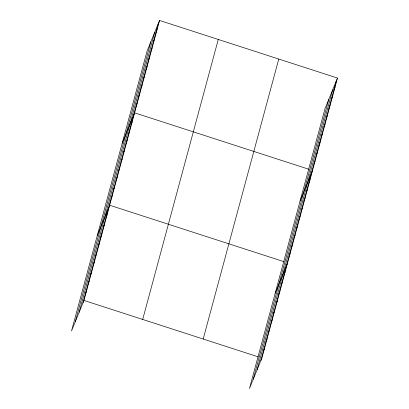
<?xml version="1.0" encoding="UTF-8"?>
<svg xmlns="http://www.w3.org/2000/svg" width="409" height="409" viewBox="0 0 409 409"><rect width="100%" height="100%" fill="white"/><g stroke="black" fill="none" stroke-linecap="round" stroke-linejoin="round"><path stroke-width="0.61" d="M75.271 321.75L150.855 41.764M79.142 312.271L154.725 32.285M82.894 303.069L158.477 23.088M159.551 20.45L147.102 50.967L71.519 330.947L83.973 300.431L159.551 20.45L337.481 78.053L261.898 358.033L249.449 388.55L325.027 108.569L337.481 78.053M142.685 319.444L218.268 39.458M203.181 339.025L278.764 59.044M253.202 379.347L328.785 99.367M257.072 369.869L332.65 89.888M260.824 360.672L336.408 80.685M155.982 32.326L157.061 29.688M153.487 41.565L154.566 38.927M150.993 50.803L152.071 48.17M148.503 60.041L149.576 57.408M146.008 69.285L147.082 66.647M143.513 78.523L144.587 75.885M141.018 87.761L142.092 85.128M138.523 96.999L139.602 94.367M136.028 106.243L137.107 103.605M122.158 143.36L134.612 112.843L309.015 169.306M131.044 124.719L132.117 122.081M128.549 133.958L129.622 131.325M126.054 143.196L127.127 140.563M123.559 152.439L124.633 149.801M121.064 161.678L122.138 159.04M118.569 170.916L119.648 168.283M116.074 180.154L117.153 177.521M113.579 189.398L114.658 186.76M111.09 198.636L112.163 195.998M97.214 235.753L109.668 205.241L284.076 261.699M106.023 217.394L107.097 214.761M103.451 226.913L104.53 224.28M100.885 236.433L101.959 233.8M98.313 245.952L99.392 243.319M95.742 255.472L96.821 252.834M93.175 264.991L94.249 262.353M90.604 274.511L91.682 271.873M88.037 284.03L89.111 281.392M85.466 293.55L86.539 290.911M333.913 89.929L334.986 87.291M331.418 99.167L332.491 96.529M328.923 108.405L330.002 105.773M326.428 117.644L327.507 115.011M323.933 126.887L325.012 124.249M321.443 136.125L322.517 133.487M318.948 145.364L320.022 142.726M316.454 154.602L317.527 151.969M313.959 163.84L315.032 161.207M300.088 200.962L312.537 170.446M308.969 182.322L310.048 179.684M306.474 191.56L307.553 188.927M303.979 200.799L305.058 198.166M301.489 210.042L302.563 207.404M298.994 219.28L300.068 216.642M296.499 228.519L297.573 225.886M294.005 237.757L295.078 235.124M291.51 247L292.588 244.362M289.015 256.238L290.093 253.6M275.145 293.355L287.599 262.839M283.953 274.996L285.027 272.358M281.382 284.516L282.455 281.878M278.81 294.035L279.889 291.397M276.244 303.555L277.317 300.917M273.672 313.074L274.751 310.436M271.101 322.594L272.179 319.956M268.534 332.113L269.608 329.475M265.962 341.633L267.041 338.995M263.396 351.152L264.47 348.514M83.973 300.431L258.376 356.893"/></g></svg>
